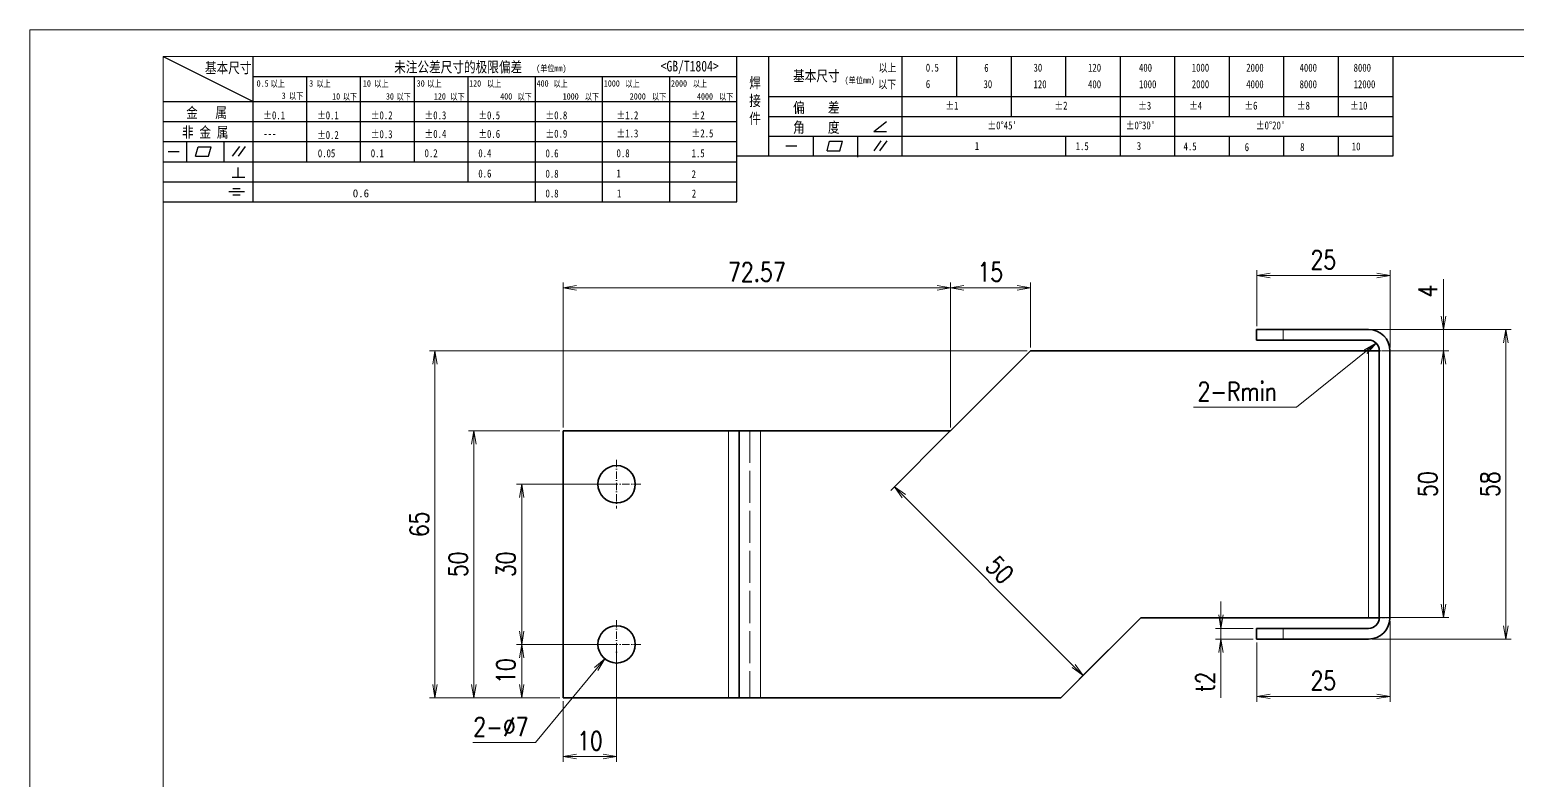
# Model space of a CAD drawing. Header units: millimetres. Extents: x 1333 to 44424, y -42879 to -1037.
# Drawn here: x 40241.7 to 40520.6, y -1991.7 to -1851.1 of the extents above; entities that cross this region are included whole.
import ezdxf

# ---------------------------------------------------------------- set-up
doc = ezdxf.new("R2010")
doc.units = ezdxf.units.MM
doc.header["$LTSCALE"] = 0.5
for name, pattern in [('AM_ISO02W050x2', [3.75, 3, -0.75]), ('AM_ISO08W050x2', [9, 6, -0.75, 1.5, -0.75]), ('DASHDOT', [18.5, 12, -3, 0.5, -3]), ('DASHED', [15, 12, -3])]:
    doc.linetypes.add(name, pattern=pattern)
for name, color, linetype, lineweight in [('中心线', 2, 'AM_ISO08W050x2', 18), ('图框', 7, 'Continuous', 18), ('标注线', 3, 'Continuous', 18), ('粗实线', 7, 'Continuous', 35), ('虚线', 1, 'AM_ISO02W050x2', 18)]:
    doc.layers.add(name, color=color, linetype=linetype, lineweight=lineweight)
doc.layers.add('图\\M+19E79\\M+195B6\\M+18E9A', color=7, linetype='Continuous')
doc.layers.add('打印-禁用', color=7, linetype='Continuous', lineweight=15, plot=False)
doc.styles.add('DIM', font='romans.shx', dxfattribs={"width": 0.8, "bigfont": 'bigfont.shx'})
doc.styles.add('国标', font='simfang.ttf', dxfattribs={"width": 0.8})
doc.dimstyles.new('DEH 1-1', dxfattribs={"dimtxt": 3.5, "dimasz": 2.5, "dimexe": 1, "dimexo": 0.625, "dimgap": 1.2, "dimtad": 1, "dimtoh": 1, "dimdsep": 46, "dimtxsty": 'DIM', "dimblk": 'OPEN', "dimcen": 0, "dimclrd": 8, "dimclre": 8, "dimclrt": 2, "dimazin": 2, "dimtfac": 0.5, "dimtmove": 0, "dimatfit": 3, "dimldrblk": 'OPEN', "dimfxl": 0, "dimtolj": 2, "dimlwd": 18, "dimlwe": 18, "dimarcsym": 0})
doc.dimstyles.new('DEH 1-1$0', dxfattribs={"dimtxt": 3.5, "dimasz": 2.5, "dimexe": 1, "dimexo": 0.625, "dimgap": 1.2, "dimtad": 1, "dimzin": 9, "dimdsep": 46, "dimtxsty": 'DIM', "dimblk": 'OPEN', "dimcen": 0, "dimclrd": 8, "dimclre": 8, "dimclrt": 2, "dimazin": 2, "dimtfac": 0.5, "dimtmove": 0, "dimatfit": 3, "dimldrblk": 'OPEN', "dimfxl": 0, "dimtolj": 2, "dimlwd": 18, "dimlwe": 18, "dimarcsym": 0})
doc.dimstyles.new('DEH 1-1$3', dxfattribs={"dimtxt": 3.5, "dimasz": 2.5, "dimexe": 1, "dimexo": 0.625, "dimgap": 1.2, "dimtad": 1, "dimtoh": 1, "dimdsep": 46, "dimtxsty": 'DIM', "dimblk": 'OPEN', "dimcen": 0, "dimclrd": 8, "dimclre": 8, "dimclrt": 2, "dimazin": 2, "dimtfac": 0.5, "dimtofl": 0, "dimtmove": 0, "dimatfit": 3, "dimldrblk": 'OPEN', "dimfxl": 0, "dimtolj": 2, "dimlwd": 18, "dimlwe": 18, "dimarcsym": 0})

# ---------------------------------------------------------------- blocks, each defined once
blk = doc.blocks.new('GZDEH零件A3图框V01版')
at = {"layer": '图\\M+19E79\\M+195B6\\M+18E9A', "color": 9}
for p, q in [((2882.49, -1554.46), (2899.37, -1562.92)), ((2899.37, -1581.67), (2899.37, -1554.46)), ((2990.09, -1581.67), (2990.09, -1554.46)), ((2996.09, -1573.08), (2996.09, -1554.46)), ((3021.09, -1561.98), (3021.09, -1554.46)), ((3031.31, -1561.98), (3031.31, -1554.46)), ((3041.53, -1561.98), (3041.53, -1554.46)), ((3051.75, -1561.98), (3051.75, -1554.46)), ((3061.98, -1561.98), (3061.98, -1554.46)), ((3072.2, -1561.98), (3072.2, -1554.46)), ((3082.42, -1561.98), (3082.42, -1554.46)), ((3092.64, -1561.98), (3092.64, -1554.46)), ((3102.86, -1561.98), (3102.86, -1554.46)), ((3113.09, -1573.08), (3113.09, -1554.46)), ((2899.37, -1558.24), (2990.09, -1558.24)), ((2909.45, -1574.17), (2909.45, -1558.24)), ((2919.53, -1574.17), (2919.53, -1558.24)), ((2929.61, -1574.17), (2929.61, -1558.24)), ((2939.69, -1577.92), (2939.69, -1558.24)), ((2952.29, -1581.67), (2952.29, -1558.24)), ((2964.89, -1581.67), (2964.89, -1558.24)), ((2977.49, -1581.67), (2977.49, -1558.24)), ((2882.49, -1562.92), (2990.09, -1562.92)), ((2996.09, -1561.98), (3113.09, -1561.98)), ((3021.09, -1573.08), (3021.09, -1561.98)), ((3041.53, -1565.68), (3041.53, -1561.98)), ((3061.98, -1573.08), (3061.98, -1561.98)), ((3072.2, -1573.08), (3072.2, -1561.98)), ((3082.42, -1565.68), (3082.42, -1561.98)), ((3092.64, -1565.68), (3092.64, -1561.98)), ((3102.86, -1565.68), (3102.86, -1561.98)), ((2882.49, -1566.67), (2990.09, -1566.67)), ((2996.09, -1565.68), (3113.09, -1565.68)), ((3015.75, -1568.51), (3018.15, -1566.66)), ((2996.09, -1569.38), (3113.09, -1569.38)), ((3004.42, -1573.08), (3004.42, -1569.38)), ((3012.75, -1573.08), (3012.75, -1569.38)), ((3015.75, -1568.51), (3018.15, -1568.51)), ((3051.75, -1573.08), (3051.75, -1569.38)), ((3082.42, -1573.08), (3082.42, -1569.48)), ((3092.64, -1573.08), (3092.64, -1569.38)), ((3102.86, -1573.08), (3102.86, -1569.38)), ((2882.49, -1570.42), (2990.09, -1570.42)), ((2883.43, -1572.27), (2885.49, -1572.27)), ((2886.92, -1574.12), (2886.92, -1570.42)), ((2888.59, -1573.16), (2889.07, -1571.37)), ((2889.07, -1571.37), (2891.48, -1571.37)), ((2891, -1573.16), (2891.48, -1571.37)), ((2893.91, -1574.12), (2893.91, -1570.42)), ((2895.52, -1573.16), (2896.85, -1571.3)), ((2896.6, -1573.16), (2897.94, -1571.3)), ((2999.26, -1571.23), (3001.32, -1571.23)), ((3006.97, -1572.12), (3007.45, -1570.33)), ((3006.97, -1572.12), (3009.39, -1572.12)), ((3007.45, -1570.33), (3009.86, -1570.33)), ((3009.39, -1572.12), (3009.86, -1570.33)), ((3015.81, -1572.12), (3017.15, -1570.26)), ((3016.89, -1572.12), (3018.23, -1570.26)), ((2882.49, -1574.17), (2990.09, -1574.17)), ((2888.59, -1573.16), (2891, -1573.16)), ((2896.58, -1577.05), (2896.58, -1575.28)), ((2990.09, -1573.08), (3113.09, -1573.08)), ((3012.75, -1573.33), (3012.75, -1573.08)), ((2882.49, -1577.92), (2990.09, -1577.92)), ((2895.42, -1577.05), (2897.81, -1577.05)), ((2894.79, -1579.77), (2897.77, -1579.77)), ((2895.57, -1579.17), (2896.92, -1579.17)), ((2895.57, -1580.37), (2896.93, -1580.37)), ((2882.49, -1581.67), (2990.09, -1581.67))]:
    blk.add_line(p, q, dxfattribs=at)
at = {"layer": '图框', "linetype": 'Continuous'}
for p, q in [((2882.49, -1554.46), (2882.49, -1832.96)), ((3272.49, -1554.46), (2882.49, -1554.46))]:
    blk.add_line(p, q, dxfattribs=at)
at = {"layer": '打印-禁用', "linetype": 'Continuous'}
for p, q in [((2857.49, -1549.46), (2857.49, -1846.46)), ((3277.49, -1549.46), (2857.49, -1549.46))]:
    blk.add_line(p, q, dxfattribs=at)
at = {"layer": '图\\M+19E79\\M+195B6\\M+18E9A', "color": 9, "style": '国标', "width": 0.8}
for s, height, p in [('基本尺寸', 2, (2890.33, -1557.58)), ('未注公差尺寸的极限偏差', 2, (2925.81, -1557.44)), ('<GB/T1804>', 2, (2975.78, -1557.27)), ('以上', 1.5, (3016.64, -1557.33)), ('0.5', 1.5, (3025.49, -1557.3)), ('6', 1.5, (3036.45, -1557.34)), ('30', 1.5, (3045.69, -1557.31)), ('120', 1.5, (3055.91, -1557.31)), ('400', 1.5, (3065.46, -1557.31)), ('1000', 1.5, (3075.36, -1557.31)), ('2000', 1.5, (3085.57, -1557.31)), ('4000', 1.5, (3095.57, -1557.31)), ('8000', 1.5, (3105.7, -1557.31)), ('30', 1.2, (2930.04, -1560.11)), ('基本尺寸', 2, (3000.6, -1559.1)), ('以下', 1.5, (3016.58, -1560.43)), ('6', 1.5, (3025.49, -1560.38)), ('30', 1.5, (3036.31, -1560.39)), ('120', 1.5, (3045.69, -1560.41)), ('400', 1.5, (3055.91, -1560.41)), ('1000', 1.5, (3065.46, -1560.41)), ('2000', 1.5, (3075.36, -1560.41)), ('4000', 1.5, (3085.57, -1560.41)), ('8000', 1.5, (3095.57, -1560.41)), ('12000', 1.5, (3105.7, -1560.41)), ('金   属', 2, (2886.82, -1565.98)), ('±0.1', 1.5, (2901.27, -1566.23)), ('±0.1', 1.5, (2911.35, -1566.23)), ('±0.2', 1.5, (2921.43, -1566.23)), ('±0.3', 1.5, (2931.51, -1566.23)), ('±0.5', 1.5, (2941.59, -1566.23)), ('±0.8', 1.5, (2954.19, -1566.23)), ('±1.2', 1.5, (2967.51, -1566.23)), ('±2', 1.5, (2981.58, -1566.23)), ('偏    差', 2, (3000.6, -1565.04)), ('±1', 1.5, (3029.16, -1564.42)), ('±2', 1.5, (3049.61, -1564.42)), ('±3', 1.5, (3065.3, -1564.42)), ('±4', 1.5, (3074.85, -1564.42)), ('±6', 1.5, (3085.22, -1564.42)), ('±8', 1.5, (3095.06, -1564.42)), ('±10', 1.5, (3105.02, -1564.42)), ('非 金 属', 2, (2886.02, -1569.65)), ('角    度', 2, (3000.6, -1568.74)), ("±0%%D45'", 1.5, (3037.06, -1568.12)), ("±0%%D30'", 1.5, (3062.98, -1568.12)), ("±0%%D20'", 1.5, (3087.38, -1568.12)), ('---', 1.5, (2901.27, -1569.65)), ('±0.2', 1.5, (2911.35, -1569.92)), ('±0.3', 1.5, (2921.43, -1569.77)), ('±0.4', 1.5, (2931.51, -1569.71)), ('±0.6', 1.5, (2941.59, -1569.71)), ('±0.9', 1.5, (2954.19, -1569.68)), ('±1.3', 1.5, (2967.51, -1569.62)), ('±2.5', 1.5, (2981.58, -1569.61)), ('0.1', 1.5, (2921.43, -1573.34)), ('0.2', 1.5, (2931.51, -1573.33)), ('0.4', 1.5, (2941.59, -1573.33)), ('0.6', 1.5, (2954.19, -1573.35)), ('0.8', 1.5, (2967.51, -1573.33)), ('1.5', 1.5, (2981.58, -1573.34)), ('1', 1.5, (3034.69, -1571.98)), ('1.5', 1.5, (3053.59, -1572.01)), ('3', 1.5, (3065.05, -1571.98)), ('4.5', 1.5, (3073.82, -1572.05)), ('6', 1.5, (3085.28, -1572.19)), ('8', 1.5, (3095.68, -1572.15)), ('10', 1.5, (3105.36, -1572.06)), ('0.6', 1.5, (2941.59, -1577.14)), ('0.8', 1.5, (2954.19, -1577.17)), ('1', 1.5, (2967.51, -1577.12)), ('2', 1.5, (2981.58, -1577.26)), ('0.8', 1.5, (2954.19, -1580.87)), ('1', 1.5, (2967.59, -1580.86)), ('2', 1.5, (2981.62, -1580.89))]:
    blk.add_text(s, height=height, dxfattribs=at).set_placement(p)
at = {"layer": '图\\M+19E79\\M+195B6\\M+18E9A', "color": 9, "lineweight": 15, "style": '国标', "width": 0.8}
for s, p in [('(单位mm)', (2952.44, -1557.27)), ('0.5', (2900.03, -1560.11)), ('以上', (2902.64, -1560.16)), ('3', (2909.88, -1560.11)), ('以上', (2911.25, -1560.16)), ('10', (2919.96, -1560.11)), ('以上', (2922.09, -1560.16)), ('以上', (2932.02, -1560.16)), ('120', (2939.88, -1560.11)), ('以上', (2943.21, -1560.16)), ('400', (2952.52, -1560.11)), ('以上', (2955.68, -1560.16)), ('1000', (2965.12, -1560.11)), ('以上', (2969.16, -1560.16)), ('2000', (2977.72, -1560.11)), ('以上', (2981.8, -1560.16)), ('(单位mm)', (3010.27, -1559.51)), ('3', (2904.73, -1562.41)), ('以下', (2906.1, -1562.46)), ('10', (2914.19, -1562.54)), ('以下', (2916.18, -1562.59)), ('30', (2924.27, -1562.54)), ('以下', (2926.26, -1562.59)), ('120', (2933.26, -1562.54)), ('以下', (2936.34, -1562.59)), ('400', (2945.7, -1562.54)), ('以下', (2948.94, -1562.59)), ('1000', (2957.41, -1562.54)), ('以下', (2961.54, -1562.59)), ('2000', (2969.99, -1562.54)), ('以下', (2974.14, -1562.59)), ('4000', (2982.59, -1562.54)), ('以下', (2986.74, -1562.59))]:
    blk.add_text(s, height=1.2, dxfattribs=at).set_placement(p)
at = {"layer": '图\\M+19E79\\M+195B6\\M+18E9A', "color": 9, "lineweight": 13, "style": '国标'}
blk.add_text('0.6', height=1.5, dxfattribs=at).set_placement((2918.05, -1580.85))
at = {"layer": '图\\M+19E79\\M+195B6\\M+18E9A', "color": 9, "insert": (2992.39, -1558.41), "char_height": 2, "width": 3.1877, "attachment_point": 1, "style": '国标'}
blk.add_mtext('焊\\P接\\P件', dxfattribs=at)
at = {"layer": '图\\M+19E79\\M+195B6\\M+18E9A', "color": 9, "insert": (2911.51, -1573.37), "char_height": 1.5, "attachment_point": 7, "style": '国标'}
blk.add_mtext_dynamic_manual_height_columns('0.05', width=5.1982, gutter_width=12.5, heights=[0], dxfattribs=at)
blk = doc.blocks.new('DEH A3')
at = {"layer": '图框'}
blk.add_blockref('GZDEH零件A3图框V01版', (-2857.49, 1846.46), dxfattribs=at)
blk = doc.blocks.new('_Open')
at = {"color": 0, "linetype": 'ByBlock', "lineweight": -2}
for p, q in [((-1, 0.17), (0, 0)), ((-1, -0.17), (0, 0)), ((0, 0), (-1, 0))]:
    blk.add_line(p, q, dxfattribs=at)
blk = doc.blocks.new('*D130')
at = {"layer": 'Defpoints', "color": 0, "transparency": 16777216}
for p in [(40351.77, -1966.2), (40341.77, -1976.2), (40341.77, -1987.22)]:
    blk.add_point(p, dxfattribs=at)
at = {"layer": '标注线', "color": 8, "lineweight": 18, "transparency": 16777216}
for p, q in [((40351.77, -1966.83), (40351.77, -1988.22)), ((40341.77, -1976.83), (40341.77, -1988.22)), ((40349.27, -1987.22), (40344.27, -1987.22))]:
    blk.add_line(p, q, dxfattribs=at)
at = {"layer": '标注线', "color": 8, "lineweight": 18, "transparency": 16777216, "xscale": 2.5, "yscale": 2.5, "zscale": 2.5, "rotation": 180}
blk.add_blockref('_Open', (40341.77, -1987.22), dxfattribs=at)
at = {"layer": '标注线', "color": 8, "lineweight": 18, "transparency": 16777216, "xscale": 2.5, "yscale": 2.5, "zscale": 2.5}
blk.add_blockref('_Open', (40351.77, -1987.22), dxfattribs=at)
at = {"layer": '标注线', "color": 2, "transparency": 16777216, "insert": (40346.77, -1984.27), "char_height": 3.5, "attachment_point": 5, "style": 'DIM'}
blk.add_mtext('\\A2;10', dxfattribs=at)
blk = doc.blocks.new('*D131')
at = {"layer": 'Defpoints', "color": 0, "transparency": 16777216}
for p in [(40351.77, -1966.2), (40333.97, -1976.2), (40341.77, -1976.2)]:
    blk.add_point(p, dxfattribs=at)
at = {"layer": '标注线', "color": 8, "lineweight": 18, "transparency": 16777216}
for p, q in [((40351.14, -1966.2), (40332.97, -1966.2)), ((40333.97, -1968.7), (40333.97, -1973.7)), ((40341.14, -1976.2), (40332.97, -1976.2))]:
    blk.add_line(p, q, dxfattribs=at)
at = {"layer": '标注线', "color": 8, "lineweight": 18, "transparency": 16777216, "xscale": 2.5, "yscale": 2.5, "zscale": 2.5}
for p, rotation in [((40333.97, -1966.2), 90), ((40333.97, -1976.2), 270)]:
    blk.add_blockref('_Open', p, dxfattribs=dict(at, rotation=rotation))
at = {"layer": '标注线', "color": 2, "transparency": 16777216, "insert": (40331.02, -1971.2), "char_height": 3.5, "attachment_point": 5, "rotation": 90, "style": 'DIM'}
blk.add_mtext('\\A2;10', dxfattribs=at)
blk = doc.blocks.new('*D132')
at = {"layer": 'Defpoints', "color": 0, "transparency": 16777216}
for p in [(40333.97, -1936.2), (40351.77, -1936.2), (40348.27, -1966.2)]:
    blk.add_point(p, dxfattribs=at)
at = {"layer": '标注线', "color": 8, "lineweight": 18, "transparency": 16777216}
for p, q in [((40351.14, -1936.2), (40332.97, -1936.2)), ((40333.97, -1963.7), (40333.97, -1938.7)), ((40347.64, -1966.2), (40332.97, -1966.2))]:
    blk.add_line(p, q, dxfattribs=at)
at = {"layer": '标注线', "color": 8, "lineweight": 18, "transparency": 16777216, "xscale": 2.5, "yscale": 2.5, "zscale": 2.5}
for p, rotation in [((40333.97, -1936.2), 90), ((40333.97, -1966.2), 270)]:
    blk.add_blockref('_Open', p, dxfattribs=dict(at, rotation=rotation))
at = {"layer": '标注线', "color": 2, "transparency": 16777216, "insert": (40331.02, -1951.2), "char_height": 3.5, "attachment_point": 5, "rotation": 90, "style": 'DIM'}
blk.add_mtext('\\A2;30', dxfattribs=at)
blk = doc.blocks.new('*D133')
at = {"layer": 'Defpoints', "color": 0, "transparency": 16777216}
for p in [(40325, -1926.2), (40341.77, -1926.2), (40341.77, -1976.2)]:
    blk.add_point(p, dxfattribs=at)
at = {"layer": '标注线', "color": 8, "lineweight": 18, "transparency": 16777216}
for p, q in [((40341.14, -1926.2), (40324, -1926.2)), ((40325, -1973.7), (40325, -1928.7)), ((40341.14, -1976.2), (40324, -1976.2))]:
    blk.add_line(p, q, dxfattribs=at)
at = {"layer": '标注线', "color": 8, "lineweight": 18, "transparency": 16777216, "xscale": 2.5, "yscale": 2.5, "zscale": 2.5}
for p, rotation in [((40325, -1926.2), 90), ((40325, -1976.2), 270)]:
    blk.add_blockref('_Open', p, dxfattribs=dict(at, rotation=rotation))
at = {"layer": '标注线', "color": 2, "transparency": 16777216, "insert": (40322.05, -1951.2), "char_height": 3.5, "attachment_point": 5, "rotation": 90, "style": 'DIM'}
blk.add_mtext('\\A2;50', dxfattribs=at)
blk = doc.blocks.new('*D134')
at = {"layer": 'Defpoints', "color": 0, "transparency": 16777216}
for p in [(40354, -1963.51), (40349.53, -1968.9)]:
    blk.add_point(p, dxfattribs=at)
at = {"layer": '标注线', "color": 8, "lineweight": 18, "transparency": 16777216}
for p, q in [((40336.54, -1984.58), (40347.94, -1970.82)), ((40324.81, -1984.58), (40336.54, -1984.58))]:
    blk.add_line(p, q, dxfattribs=at)
at = {"layer": '标注线', "color": 8, "lineweight": 18, "transparency": 16777216, "xscale": 2.5, "yscale": 2.5, "zscale": 2.5, "rotation": 50.36007141392887}
blk.add_blockref('_Open', (40349.53, -1968.9), dxfattribs=at)
at = {"layer": '标注线', "color": 2, "transparency": 16777216, "insert": (40330.07, -1981.63), "char_height": 3.5, "attachment_point": 5, "style": 'DIM'}
blk.add_mtext('\\A2;2-%%c7', dxfattribs=at)
blk = doc.blocks.new('*D135')
at = {"layer": 'Defpoints', "color": 0, "transparency": 16777216}
for p in [(40429.34, -1911.2), (40317.71, -1976.2), (40341.77, -1976.2)]:
    blk.add_point(p, dxfattribs=at)
at = {"layer": '标注线', "color": 8, "lineweight": 18, "transparency": 16777216}
for p, q in [((40428.71, -1911.2), (40316.71, -1911.2)), ((40317.71, -1913.7), (40317.71, -1973.7)), ((40341.14, -1976.2), (40316.71, -1976.2))]:
    blk.add_line(p, q, dxfattribs=at)
at = {"layer": '标注线', "color": 8, "lineweight": 18, "transparency": 16777216, "xscale": 2.5, "yscale": 2.5, "zscale": 2.5}
for p, rotation in [((40317.71, -1911.2), 90), ((40317.71, -1976.2), 270)]:
    blk.add_blockref('_Open', p, dxfattribs=dict(at, rotation=rotation))
at = {"layer": '标注线', "color": 2, "transparency": 16777216, "insert": (40314.76, -1943.7), "char_height": 3.5, "attachment_point": 5, "rotation": 90, "style": 'DIM'}
blk.add_mtext('\\A2;65', dxfattribs=at)
blk = doc.blocks.new('*D139')
at = {"layer": 'Defpoints', "color": 0, "transparency": 16777216}
for p in [(40492.77, -1907.2), (40506.79, -1907.2), (40494.77, -1911.2)]:
    blk.add_point(p, dxfattribs=at)
at = {"layer": '标注线', "color": 8, "lineweight": 18, "transparency": 16777216}
for p, q in [((40506.79, -1904.7), (40506.79, -1897.8)), ((40493.39, -1907.2), (40507.79, -1907.2)), ((40506.79, -1911.2), (40506.79, -1907.2)), ((40495.39, -1911.2), (40507.79, -1911.2)), ((40506.79, -1913.7), (40506.79, -1916.2))]:
    blk.add_line(p, q, dxfattribs=at)
at = {"layer": '标注线', "color": 8, "lineweight": 18, "transparency": 16777216, "xscale": 2.5, "yscale": 2.5, "zscale": 2.5}
for p, rotation in [((40506.79, -1907.2), 270), ((40506.79, -1911.2), 90)]:
    blk.add_blockref('_Open', p, dxfattribs=dict(at, rotation=rotation))
at = {"layer": '标注线', "color": 2, "transparency": 16777216, "insert": (40503.84, -1900), "char_height": 3.5, "attachment_point": 5, "rotation": 90, "style": 'DIM'}
blk.add_mtext('\\A2;4', dxfattribs=at)
blk = doc.blocks.new('*D140')
at = {"layer": 'Defpoints', "color": 0, "transparency": 16777216}
for p in [(40494.77, -1911.2), (40493.77, -1961.2), (40506.79, -1961.2)]:
    blk.add_point(p, dxfattribs=at)
at = {"layer": '标注线', "color": 8, "lineweight": 18, "transparency": 16777216}
for p, q in [((40495.39, -1911.2), (40507.79, -1911.2)), ((40506.79, -1913.7), (40506.79, -1958.7)), ((40494.39, -1961.2), (40507.79, -1961.2))]:
    blk.add_line(p, q, dxfattribs=at)
at = {"layer": '标注线', "color": 8, "lineweight": 18, "transparency": 16777216, "xscale": 2.5, "yscale": 2.5, "zscale": 2.5}
for p, rotation in [((40506.79, -1911.2), 90), ((40506.79, -1961.2), 270)]:
    blk.add_blockref('_Open', p, dxfattribs=dict(at, rotation=rotation))
at = {"layer": '标注线', "color": 2, "transparency": 16777216, "insert": (40503.84, -1936.2), "char_height": 3.5, "attachment_point": 5, "rotation": 90, "style": 'DIM'}
blk.add_mtext('\\A2;50', dxfattribs=at)
blk = doc.blocks.new('*D141')
at = {"layer": 'Defpoints', "color": 0, "transparency": 16777216}
for p in [(40492.77, -1907.2), (40492.77, -1965.2), (40518.47, -1965.2)]:
    blk.add_point(p, dxfattribs=at)
at = {"layer": '标注线', "color": 8, "lineweight": 18, "transparency": 16777216}
for p, q in [((40493.39, -1907.2), (40519.47, -1907.2)), ((40518.47, -1909.7), (40518.47, -1962.7)), ((40493.39, -1965.2), (40519.47, -1965.2))]:
    blk.add_line(p, q, dxfattribs=at)
at = {"layer": '标注线', "color": 8, "lineweight": 18, "transparency": 16777216, "xscale": 2.5, "yscale": 2.5, "zscale": 2.5}
for p, rotation in [((40518.47, -1907.2), 90), ((40518.47, -1965.2), 270)]:
    blk.add_blockref('_Open', p, dxfattribs=dict(at, rotation=rotation))
at = {"layer": '标注线', "color": 2, "transparency": 16777216, "insert": (40515.52, -1936.2), "char_height": 3.5, "attachment_point": 5, "rotation": 90, "style": 'DIM'}
blk.add_mtext('\\A2;58', dxfattribs=at)
blk = doc.blocks.new('*D142')
at = {"layer": 'Defpoints', "color": 0, "transparency": 16777216}
for p in [(40471.77, -1897.1), (40471.77, -1907.2), (40496.77, -1911.2)]:
    blk.add_point(p, dxfattribs=at)
at = {"layer": '标注线', "color": 8, "lineweight": 18, "transparency": 16777216}
for p, q in [((40471.77, -1906.58), (40471.77, -1896.1)), ((40496.77, -1910.58), (40496.77, -1896.1)), ((40494.27, -1897.1), (40474.27, -1897.1))]:
    blk.add_line(p, q, dxfattribs=at)
at = {"layer": '标注线', "color": 8, "lineweight": 18, "transparency": 16777216, "xscale": 2.5, "yscale": 2.5, "zscale": 2.5, "rotation": 180}
blk.add_blockref('_Open', (40471.77, -1897.1), dxfattribs=at)
at = {"layer": '标注线', "color": 8, "lineweight": 18, "transparency": 16777216, "xscale": 2.5, "yscale": 2.5, "zscale": 2.5}
blk.add_blockref('_Open', (40496.77, -1897.1), dxfattribs=at)
at = {"layer": '标注线', "color": 2, "transparency": 16777216, "insert": (40484.27, -1894.15), "char_height": 3.5, "attachment_point": 5, "style": 'DIM'}
blk.add_mtext('\\A2;25', dxfattribs=at)
blk = doc.blocks.new('*D143')
at = {"layer": 'Defpoints', "color": 0, "transparency": 16777216}
for p in [(40496.77, -1961.2), (40471.77, -1965.2), (40471.77, -1975.95)]:
    blk.add_point(p, dxfattribs=at)
at = {"layer": '标注线', "color": 8, "lineweight": 18, "transparency": 16777216}
for p, q in [((40496.77, -1961.83), (40496.77, -1976.95)), ((40471.77, -1965.83), (40471.77, -1976.95)), ((40494.27, -1975.95), (40474.27, -1975.95))]:
    blk.add_line(p, q, dxfattribs=at)
at = {"layer": '标注线', "color": 8, "lineweight": 18, "transparency": 16777216, "xscale": 2.5, "yscale": 2.5, "zscale": 2.5, "rotation": 180}
blk.add_blockref('_Open', (40471.77, -1975.95), dxfattribs=at)
at = {"layer": '标注线', "color": 8, "lineweight": 18, "transparency": 16777216, "xscale": 2.5, "yscale": 2.5, "zscale": 2.5}
blk.add_blockref('_Open', (40496.77, -1975.95), dxfattribs=at)
at = {"layer": '标注线', "color": 2, "transparency": 16777216, "insert": (40484.27, -1973), "char_height": 3.5, "attachment_point": 5, "style": 'DIM'}
blk.add_mtext('\\A2;25', dxfattribs=at)
blk = doc.blocks.new('*D144')
at = {"layer": 'Defpoints', "color": 0, "transparency": 16777216}
for p in [(40471.77, -1963.2), (40465.08, -1965.2), (40471.77, -1965.2)]:
    blk.add_point(p, dxfattribs=at)
at = {"layer": '标注线', "color": 8, "lineweight": 18, "transparency": 16777216}
for p, q in [((40465.08, -1960.7), (40465.08, -1958.2)), ((40471.14, -1963.2), (40464.08, -1963.2)), ((40465.08, -1963.2), (40465.08, -1965.2)), ((40471.14, -1965.2), (40464.08, -1965.2)), ((40465.08, -1967.7), (40465.08, -1976.2))]:
    blk.add_line(p, q, dxfattribs=at)
at = {"layer": '标注线', "color": 8, "lineweight": 18, "transparency": 16777216, "xscale": 2.5, "yscale": 2.5, "zscale": 2.5}
for p, rotation in [((40465.08, -1963.2), 270), ((40465.08, -1965.2), 90)]:
    blk.add_blockref('_Open', p, dxfattribs=dict(at, rotation=rotation))
at = {"layer": '标注线', "color": 2, "transparency": 16777216, "insert": (40462.13, -1973.2), "char_height": 3.5, "attachment_point": 5, "rotation": 90, "style": 'DIM'}
blk.add_mtext('\\A2;t2', dxfattribs=at)
blk = doc.blocks.new('*D154')
at = {"layer": 'Defpoints', "color": 0, "transparency": 16777216}
for p in [(40341.77, -1899.39), (40341.77, -1926.2), (40414.34, -1926.2)]:
    blk.add_point(p, dxfattribs=at)
at = {"layer": '标注线', "color": 8, "lineweight": 18, "transparency": 16777216}
for p, q in [((40341.77, -1925.58), (40341.77, -1898.39)), ((40414.34, -1925.58), (40414.34, -1898.39)), ((40411.84, -1899.39), (40344.27, -1899.39))]:
    blk.add_line(p, q, dxfattribs=at)
at = {"layer": '标注线', "color": 8, "lineweight": 18, "transparency": 16777216, "xscale": 2.5, "yscale": 2.5, "zscale": 2.5, "rotation": 180}
blk.add_blockref('_Open', (40341.77, -1899.39), dxfattribs=at)
at = {"layer": '标注线', "color": 8, "lineweight": 18, "transparency": 16777216, "xscale": 2.5, "yscale": 2.5, "zscale": 2.5}
blk.add_blockref('_Open', (40414.34, -1899.39), dxfattribs=at)
at = {"layer": '标注线', "color": 2, "transparency": 16777216, "insert": (40378.05, -1896.44), "char_height": 3.5, "attachment_point": 5, "style": 'DIM'}
blk.add_mtext('\\A2;72.57', dxfattribs=at)
blk = doc.blocks.new('*D155')
at = {"layer": 'Defpoints', "color": 0, "transparency": 16777216}
for p in [(40429.34, -1899.39), (40429.34, -1911.2), (40414.34, -1926.2)]:
    blk.add_point(p, dxfattribs=at)
at = {"layer": '标注线', "color": 8, "lineweight": 18, "transparency": 16777216}
for p, q in [((40414.34, -1925.58), (40414.34, -1898.39)), ((40429.34, -1910.58), (40429.34, -1898.39)), ((40416.84, -1899.39), (40426.84, -1899.39))]:
    blk.add_line(p, q, dxfattribs=at)
at = {"layer": '标注线', "color": 8, "lineweight": 18, "transparency": 16777216, "xscale": 2.5, "yscale": 2.5, "zscale": 2.5, "rotation": 180}
blk.add_blockref('_Open', (40414.34, -1899.39), dxfattribs=at)
at = {"layer": '标注线', "color": 8, "lineweight": 18, "transparency": 16777216, "xscale": 2.5, "yscale": 2.5, "zscale": 2.5}
blk.add_blockref('_Open', (40429.34, -1899.39), dxfattribs=at)
at = {"layer": '标注线', "color": 2, "transparency": 16777216, "insert": (40421.84, -1896.44), "char_height": 3.5, "attachment_point": 5, "style": 'DIM'}
blk.add_mtext('\\A2;15', dxfattribs=at)
blk = doc.blocks.new('*D156')
at = {"layer": 'Defpoints', "color": 0, "transparency": 16777216}
for p in [(40414.69, -1925.85), (40403.86, -1936.68), (40450.05, -1961.2)]:
    blk.add_point(p, dxfattribs=at)
at = {"layer": '标注线', "color": 8, "lineweight": 18, "transparency": 16777216}
for p, q in [((40414.25, -1926.29), (40403.16, -1937.38)), ((40437.45, -1970.26), (40405.63, -1938.44)), ((40449.61, -1961.64), (40438.51, -1972.74))]:
    blk.add_line(p, q, dxfattribs=at)
at = {"layer": '标注线', "color": 8, "lineweight": 18, "transparency": 16777216, "xscale": 2.5, "yscale": 2.5, "zscale": 2.5}
for p, rotation in [((40403.86, -1936.68), 134.9999999999941), ((40439.22, -1972.03), 314.9999999999941)]:
    blk.add_blockref('_Open', p, dxfattribs=dict(at, rotation=rotation))
at = {"layer": '标注线', "color": 2, "transparency": 16777216, "insert": (40423.63, -1952.27), "char_height": 3.5, "attachment_point": 5, "rotation": 315, "style": 'DIM'}
blk.add_mtext('\\A2;50', dxfattribs=at)

msp = doc.modelspace()

# ---------------------------------------------------------------- linework, layer by layer
at = {"color": 7, "lineweight": 13, "ltscale": 0.05}
for p, q in [((40476.766, -1909.201), (40476.766, -1907.201)), ((40476.766, -1965.201), (40476.766, -1963.201))]:
    msp.add_line(p, q, dxfattribs=at)
at = {"color": 7, "lineweight": 13}
for p, q in [((40492.766, -1961.201), (40492.766, -1911.201)), ((40372.766, -1976.201), (40372.766, -1926.201)), ((40378.766, -1926.201), (40378.766, -1976.201))]:
    msp.add_line(p, q, dxfattribs=at)
at = {"layer": '中心线', "linetype": 'DASHDOT', "lineweight": 13, "ltscale": 0.2275}
for p, q in [((40351.766, -1931.651), (40351.766, -1940.751)), ((40356.316, -1936.201), (40347.216, -1936.201)), ((40351.766, -1961.651), (40351.766, -1970.751)), ((40356.316, -1966.201), (40347.216, -1966.201))]:
    msp.add_line(p, q, dxfattribs=at)
at = {"layer": '粗实线', "lineweight": 35, "ltscale": 0.125}
for p, q in [((40476.766, -1907.201), (40471.766, -1907.201)), ((40471.766, -1909.201), (40476.766, -1909.201)), ((40471.766, -1963.201), (40476.766, -1963.201)), ((40471.766, -1965.201), (40476.766, -1965.201))]:
    msp.add_line(p, q, dxfattribs=at)
at = {"layer": '粗实线', "lineweight": 35, "ltscale": 0.05}
for p, q in [((40471.766, -1909.201), (40471.766, -1907.201)), ((40494.766, -1911.201), (40492.766, -1911.201)), ((40372.766, -1926.201), (40374.766, -1926.201)), ((40471.766, -1965.201), (40471.766, -1963.201)), ((40494.766, -1961.201), (40492.766, -1961.201)), ((40372.766, -1976.201), (40374.766, -1976.201))]:
    msp.add_line(p, q, dxfattribs=at)
at = {"layer": '粗实线', "lineweight": 35, "ltscale": 0.4}
for p, q in [((40476.766, -1907.201), (40492.766, -1907.201)), ((40476.766, -1909.201), (40492.766, -1909.201)), ((40492.766, -1963.201), (40476.766, -1963.201)), ((40492.766, -1965.201), (40476.766, -1965.201))]:
    msp.add_line(p, q, dxfattribs=at)
at = {"layer": '粗实线', "lineweight": 35}
for p, q in [((40429.339, -1911.201), (40414.339, -1926.201)), ((40429.339, -1911.201), (40492.766, -1911.201)), ((40494.766, -1961.201), (40494.766, -1911.201)), ((40496.766, -1961.201), (40496.766, -1911.201)), ((40372.766, -1926.201), (40341.766, -1926.201)), ((40341.766, -1926.201), (40341.766, -1976.201)), ((40374.766, -1926.201), (40374.766, -1976.201)), ((40378.766, -1926.201), (40414.339, -1926.201)), ((40435.05, -1976.201), (40450.05, -1961.201)), ((40450.05, -1961.201), (40492.766, -1961.201)), ((40372.766, -1976.201), (40341.766, -1976.201)), ((40435.05, -1976.201), (40378.766, -1976.201))]:
    msp.add_line(p, q, dxfattribs=at)
at = {"layer": '粗实线', "lineweight": 35, "ltscale": 0.1}
for p, q in [((40374.766, -1926.201), (40378.766, -1926.201)), ((40374.766, -1976.201), (40378.766, -1976.201))]:
    msp.add_line(p, q, dxfattribs=at)
at = {"layer": '粗实线', "lineweight": 35}
for centre in [(40351.766, -1936.201), (40351.766, -1966.201)]:
    msp.add_circle(centre, 3.5, dxfattribs=at)
for centre, radius, start, end in [((40492.766, -1911.201), 4, 0, 90), ((40492.766, -1911.201), 2, 0, 90), ((40492.766, -1961.201), 2, 270, 0), ((40492.766, -1961.201), 4, 270, 0)]:
    msp.add_arc(centre, radius, start, end, dxfattribs=at)
at = {"layer": '虚线', "linetype": 'DASHED', "lineweight": 13}
for p, q in [((40492.766, -1961.201), (40492.766, -1911.201)), ((40372.766, -1976.201), (40372.766, -1926.201)), ((40376.766, -1926.201), (40376.766, -1976.201)), ((40378.766, -1926.201), (40378.766, -1976.201))]:
    msp.add_line(p, q, dxfattribs=at)
at = {"layer": '虚线', "linetype": 'DASHED', "lineweight": 13, "ltscale": 0.05}
for p, q in [((40494.766, -1911.201), (40496.766, -1911.201)), ((40494.766, -1961.201), (40496.766, -1961.201))]:
    msp.add_line(p, q, dxfattribs=at)

# ---------------------------------------------------------------- block references
at = {"layer": '图框'}
msp.add_blockref('DEH A3', (40241.734, -2148.061), dxfattribs=at)

# ---------------------------------------------------------------- texts
at = {"layer": '标注线', "color": 2, "insert": (40475.55, -1920.571), "char_height": 3.5, "attachment_point": 9, "style": 'DIM'}
msp.add_mtext('\\A2;2-Rmin', dxfattribs=at)

# ---------------------------------------------------------------- dimensions: what is measured, and where the dimension line sits
at = {"layer": '标注线'}
for base, p1, p2, picture, middle in [((40471.766, -1897.105), (40496.766, -1911.201), (40471.766, -1907.201), '*D142', (40484.266, -1894.155)), ((40341.766, -1899.388), (40414.339, -1926.201), (40341.766, -1926.201), '*D154', (40378.053, -1896.438)), ((40429.339, -1899.388), (40414.339, -1926.201), (40429.339, -1911.201), '*D155', (40421.839, -1896.438)), ((40471.766, -1975.953), (40496.766, -1961.201), (40471.766, -1965.201), '*D143', (40484.266, -1973.003)), ((40341.766, -1987.223), (40351.766, -1966.201), (40341.766, -1976.201), '*D130', (40346.766, -1984.273))]:
    dim = msp.add_linear_dim(base=base, p1=p1, p2=p2, dimstyle='DEH 1-1$0', dxfattribs=at)
    dim.commit()
    dim.dimension.update_dxf_attribs({"geometry": picture, "text_midpoint": middle})
for base, p1, p2, picture, middle in [((40506.786, -1907.201), (40494.766, -1911.201), (40492.766, -1907.201), '*D139', (40503.836, -1900.001)), ((40518.465, -1965.201), (40492.766, -1907.201), (40492.766, -1965.201), '*D141', (40515.515, -1936.201)), ((40317.711, -1976.201), (40429.339, -1911.201), (40341.766, -1976.201), '*D135', (40314.761, -1943.701)), ((40506.786, -1961.201), (40494.766, -1911.201), (40493.766, -1961.201), '*D140', (40503.836, -1936.201)), ((40324.998, -1926.201), (40341.766, -1976.201), (40341.766, -1926.201), '*D133', (40322.048, -1951.201)), ((40333.969, -1936.201), (40348.266, -1966.201), (40351.766, -1936.201), '*D132', (40331.019, -1951.201)), ((40333.969, -1976.201), (40351.766, -1966.201), (40341.766, -1976.201), '*D131', (40331.019, -1971.201))]:
    dim = msp.add_linear_dim(base=base, p1=p1, p2=p2, angle=90, dimstyle='DEH 1-1$0', dxfattribs=at)
    dim.commit()
    dim.dimension.update_dxf_attribs({"geometry": picture, "text_midpoint": middle})
dim = msp.add_aligned_dim(p1=(40450.05, -1961.201), p2=(40414.695, -1925.845), distance=15.318, dimstyle='DEH 1-1$0', dxfattribs=at)
dim.commit()
dim.dimension.update_dxf_attribs({"geometry": '*D156', "text_midpoint": (40423.627, -1952.269)})
dim = msp.add_linear_dim(base=(40465.077, -1965.201), p1=(40471.766, -1963.201), p2=(40471.766, -1965.201), angle=90, text='t<>', dimstyle='DEH 1-1$0', dxfattribs=at)
dim.commit()
dim.dimension.update_dxf_attribs({"geometry": '*D144', "text_midpoint": (40462.127, -1973.201)})
dim = msp.add_diameter_dim_2p(p1=(40353.999, -1963.506), p2=(40349.533, -1968.896), dimstyle='DEH 1-1$3', override={"dimpost": '2-%%c<>'}, dxfattribs=at)
dim.commit()
dim.dimension.update_dxf_attribs({"geometry": '*D134', "text_midpoint": (40330.072, -1984.581), "dimtype": 163})

# ---------------------------------------------------------------- leaders
at = {"layer": '标注线', "annotation_type": 0, "has_hookline": 1, "hookline_direction": 1, "text_width": 15.6}
msp.add_leader([(40494.18, -1909.787), (40479.25, -1921.771), (40476.75, -1921.771)], dimstyle='DEH 1-1', override={"dimgap": 1.2, "dimtad": 1}, dxfattribs=at)

doc.saveas('drawing.dxf')
